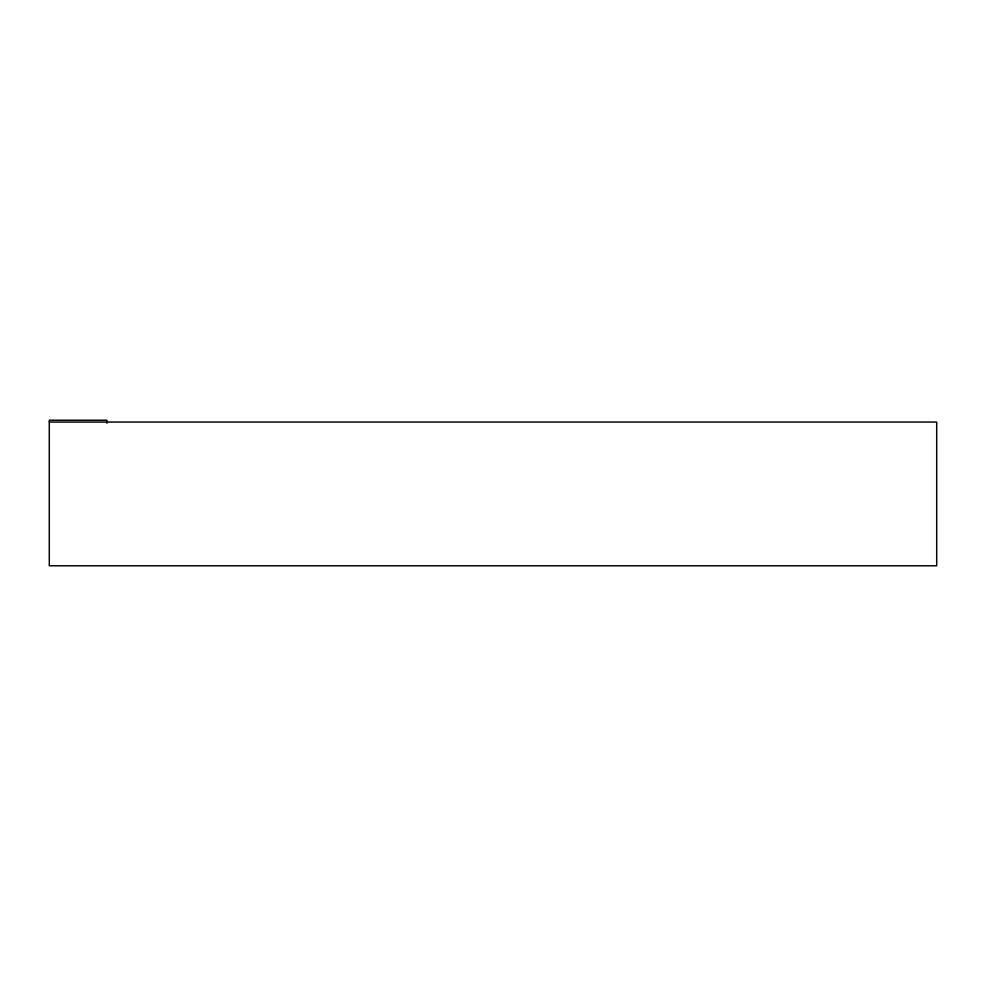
<?xml version="1.0" encoding="UTF-8"?>
<svg xmlns="http://www.w3.org/2000/svg" width="986" height="986" viewBox="0 0 986 986"><rect width="100%" height="100%" fill="white"/><g stroke="black" fill="none" stroke-linecap="round" stroke-linejoin="round"><path stroke-width="1.48" d="M49.3 422.057L936.7 422.057L936.7 565.779L49.3 565.779L49.3 420.221L106.932 420.221L106.932 423.228"/></g></svg>
